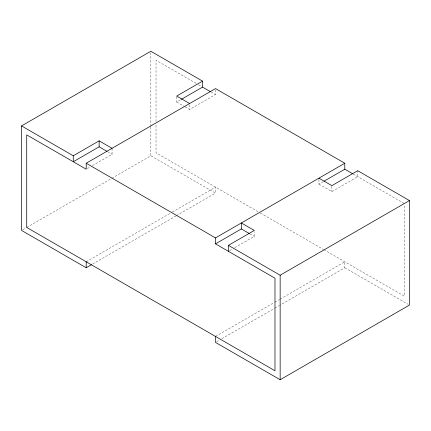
<?xml version="1.0" encoding="UTF-8"?>
<svg xmlns="http://www.w3.org/2000/svg" width="431" height="431" viewBox="0 0 431 431"><rect width="100%" height="100%" fill="white"/><g stroke="black" fill="none" stroke-linecap="round" stroke-linejoin="round"><path stroke-width="0.32" stroke-dasharray="2.15 1.62" d="M176.71 96.722L176.71 102.028L180.734 99.706M87.348 168.553L90.224 166.894M92.52 165.569L112.06 154.287L112.06 148.975M185.141 106.899L189.64 109.496L215.5 94.567L215.5 89.923M22.714 229.761L26.21 227.74M26.792 227.406L111.246 178.644M111.828 178.31L150.85 155.78L215.5 193.104L215.5 187.135L171.236 212.688M86.2 261.784L170.654 213.027M92.606 264.058L175.896 215.974M176.478 215.635L215.5 193.104M318.94 179.501L318.94 184.145L323.536 181.494M229.578 250.67L232.454 249.01M234.75 247.68L254.29 236.403L254.29 231.754M318.94 184.145L331.87 191.612L357.73 176.683L357.73 170.708M215.5 336.433L274.326 302.47M274.908 302.136L279.568 299.448M280.15 299.109L344.8 261.784L344.8 267.759L280.15 305.083M216.664 341.735L219.578 340.054M221.906 338.707L274.326 308.445M274.908 308.106L279.568 305.417M196.17 83.404L156.022 60.227L156.022 121.941M198.497 84.751L201.406 86.426M211.001 91.97L215.5 94.567M353.231 174.086L404.278 203.556M176.71 102.028L184.581 106.576M258.018 211.68L156.022 152.795L156.022 124.624M260.346 213.027L323.25 249.344M323.832 249.678L404.278 296.124L404.278 204.897M344.8 267.759L408.286 304.41M107.561 151.69L112.06 154.287M249.791 233.807L254.29 236.403M331.87 186.305L331.87 191.612M189.64 104.852L189.64 109.496M150.85 52.609L150.85 126.305M150.85 126.973L150.85 155.78"/><path stroke-width="0.65" d="M91.442 264.731L86.2 267.759L21.55 230.429L21.55 125.917L150.85 51.267L202.57 81.13L202.57 87.1L181.306 99.378M21.55 125.917L73.27 155.78L99.13 140.851L112.06 148.312M202.57 81.13L176.71 96.059L189.64 103.521M107.001 151.367L99.13 146.82L73.27 161.749L73.27 155.78M86.2 163.241L215.5 237.896L215.5 243.865L274.978 278.205L274.978 370.773L26.722 227.444L26.722 134.876L86.2 169.216L86.2 163.241L215.5 88.592L344.8 163.241L344.8 169.216L324.112 181.16M215.5 237.896L344.8 163.241M215.5 243.865L241.36 228.936L249.231 233.478M228.43 251.332L228.43 245.358L254.29 230.429L241.36 222.962L241.36 228.936M228.43 245.358L280.15 275.22L409.45 200.571L409.45 305.083L280.15 379.733L215.5 342.408L215.5 336.433M409.45 200.571L357.73 170.708L331.87 185.637L318.94 178.175M202.57 87.1L210.441 91.647M344.8 169.216L352.671 173.758M280.15 275.22L280.15 379.733M99.13 140.851L99.13 146.82M86.2 261.784L86.2 267.759"/></g></svg>
